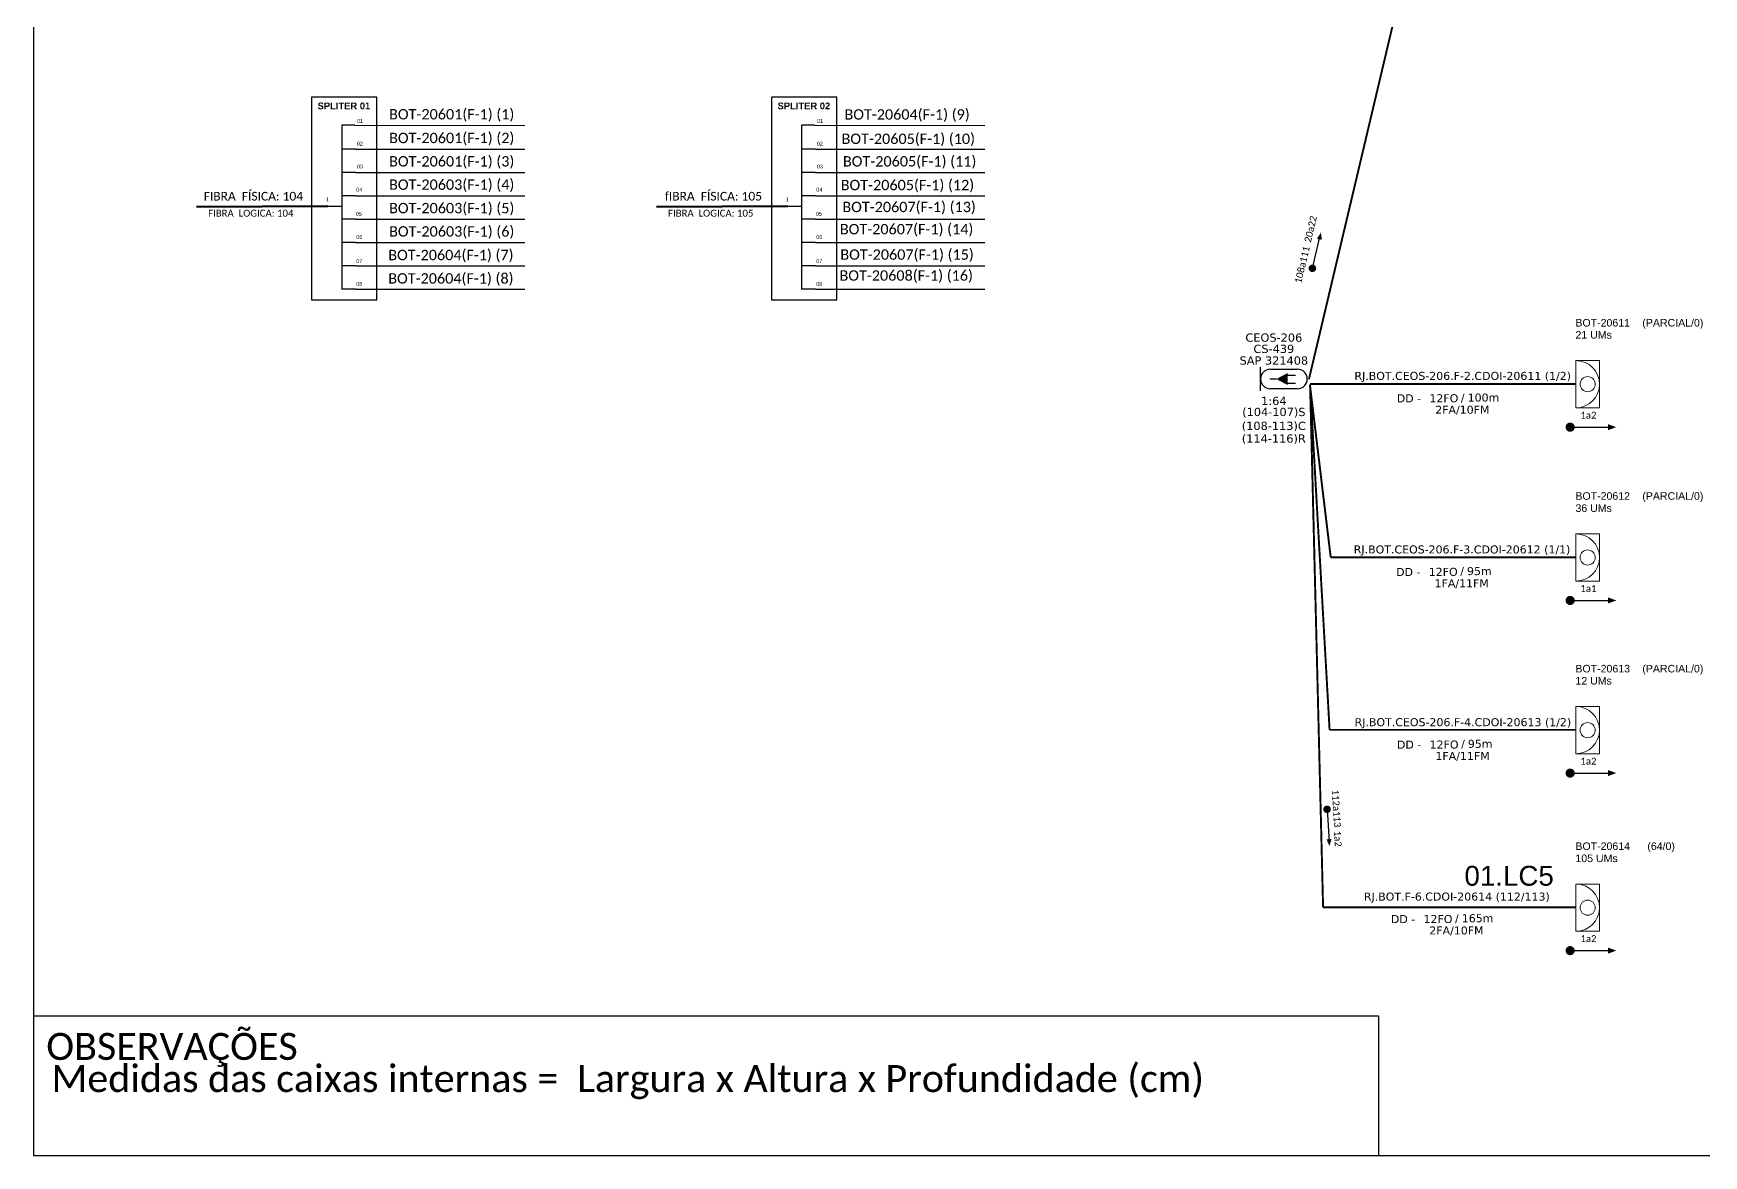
# Model space of a CAD drawing. Header units: inches. Extents: x 26733 to 28293, y 296242 to 297080.
# Drawn here: x 26733.4 to 27175.4, y 296244.8 to 296541.8 of the extents above; entities that cross this region are included whole.
import ezdxf
from ezdxf.enums import TextEntityAlignment as Align

# ---------------------------------------------------------------- set-up
doc = ezdxf.new("R2010")
doc.units = ezdxf.units.IN
doc.header["$MEASUREMENT"] = 0
doc.layers.get('0').update_dxf_attribs({"color": 252})
for name, color, linetype, lineweight in [("20.0-LEGENDA DOS CDO'S", 1, 'Continuous', 0), ('20.1-CDO_INTERIOR', 1, 'Continuous', 0), ('40.1-ETIQUETAS', 1, 'Continuous', 20)]:
    doc.layers.add(name, color=color, linetype=linetype, lineweight=lineweight)
for name, color, linetype in [('20.4-CEOS', 1, 'Continuous'), ('CAP a instalar', 1, 'Continuous'), ('SETA', 7, 'Continuous'), ('texto', 255, 'Continuous')]:
    doc.layers.add(name, color=color, linetype=linetype)
doc.styles.add('ARIAL', font='arial.ttf')
doc.styles.add('MtXpl_Calibri', font='calibri.ttf')
doc.styles.add('siredit', font='verdana.ttf')
doc.styles.get("Standard").update_dxf_attribs({"font": 'arial.ttf'})
doc.styles.add('WMF-Calibri0', font='calibri.ttf')
doc.linetypes.add('FENCELINE1', pattern='A,0.25,-0.1,[133,ltypeshp.shx,S=0.1,R=0,X=-0.1,Y=0],-0.1,1', length=1.45)

# ---------------------------------------------------------------- blocks, each defined once
blk = doc.blocks.new('CDOI_INT')
at = {"layer": '20.1-CDO_INTERIOR', "color": 0, "lineweight": 18}
blk.add_lwpolyline([(4.25, -4.25), (4.25, 4.25), (0, 4.25), (0, -4.25)], close=True, dxfattribs=at)
blk.add_circle((2.12, 0), 1.36, dxfattribs=at)
blk.add_arc((0, 0), 4.25, 270, 90, dxfattribs=at)
at = {"layer": "20.0-LEGENDA DOS CDO'S", "color": 0, "style": 'ARIAL'}
for tag, p in [('CDO_N', (-0.08, 10.38)), ('SURVEY', (-0.08, 8.2)), ('SPLITER_1', (21.18, 10.38)), ('SPLITER_2', (21.19, 8.68)), ('SAP', (-0.08, 6.23)), ('1:XX', (5.94, -2.22)), ('UMS', (5.94, -4.24))]:
    blk.add_attdef(tag, p, '', height=1.36, dxfattribs=at)
blk.add_attdef('FIBRAS_UTILIZADAS', text='', height=1.36, dxfattribs=at).set_placement((15.34, 10.38), align=Align.CENTER)
blk = doc.blocks.new('ETIQUETA_RS5F')
at = {"layer": '40.1-ETIQUETAS', "color": 0, "style": 'siredit'}
blk.add_text('/', height=1.5, dxfattribs=at).set_placement((1.55, -1.95), align=Align.MIDDLE_RIGHT)
for tag, p in [('ETIQUETA_R_PRIMARIA', (1.18, 4.1)), ('ETIQUETA_R_SECUNDARIA', (1.18, 2.1)), ('F_ATIVAS/F_MORTAS', (1.11, -4.24))]:
    blk.add_attdef(tag, text='', height=1.5, dxfattribs=at).set_placement(p, align=Align.MIDDLE_CENTER)
for tag, p in [('TIPO_CABO', (-6.62, -2.12)), ('CAP_CABO', (0.37, -2.09))]:
    blk.add_attdef(tag, text='', height=1.5, dxfattribs=at).set_placement(p, align=Align.MIDDLE_RIGHT)
blk.add_attdef('METROS', text='', height=1.5, dxfattribs=at).set_placement((2.11, -1.95), align=Align.MIDDLE_LEFT)
for tag, p in [('FUSÃO_1', (0.82, -8.39)), ('FUSÃO_2', (0.82, -10.6)), ('FUSÃO_3', (0.82, -12.93)), ('FUSÃO_4', (0.82, -15.14)), ('FUSÃO_5', (0.82, -17.16))]:
    blk.add_attdef(tag, text='', height=1.5, dxfattribs=at).set_placement(p, align=Align.CENTER)
blk = doc.blocks.new('CEOS_RP_CT_DRT')
at = {"layer": '20.4-CEOS', "color": 0}
for p, q in [((-4.54, 1.19), (-1.19, 1.19)), ((-1.19, -1.19), (-4.54, -1.19))]:
    blk.add_line(p, q, dxfattribs=at)
for points in [[(-5.73, -1.43), (-5.73, 1.44)], [(-3.79, 0), (-4.59, 0)], [(-2.47, 0.48), (-1.45, 0.48)], [(-2.47, -0.52), (-1.45, -0.52)]]:
    blk.add_lwpolyline(points, dxfattribs=at)
blk.add_lwpolyline([(-3.79, 0, 0, 1.47, 0), (-2.41, 0, 1.47, 1.47, 0)], format="xyseb", dxfattribs=at)
for centre, start, end in [((-4.54, 0), 90, 270), ((-1.19, 0), 270, 90)]:
    blk.add_arc(centre, 1.19, start, end, dxfattribs=at)
at = {"layer": '20.4-CEOS', "color": 7, "style": 'siredit'}
for tag, p in [('Nº_DA_CEOS', (-2.86, 5.6)), ('LOCAL', (-2.86, 4.24)), ('SAP', (-2.86, 2.78)), ('RACIO_SPLITAGEM', (-2.86, -1.88)), ('FIBRAS_SPLITTER', (-2.86, -3.58)), ('FIBRAS_TOP_C', (-2.86, -5.08)), ('RESERVA_FINAIS', (-2.86, -6.39))]:
    blk.add_attdef(tag, text='', height=1.01, dxfattribs=at).set_placement(p, align=Align.TOP_CENTER)

msp = doc.modelspace()

# ---------------------------------------------------------------- linework, layer by layer
at = {"color": 7, "linetype": 'Continuous'}
for p, q in [((26815, 296517.43), (26815, 296474)), ((26818.52, 296517.43), (26815, 296517.43)), ((26936.72, 296517.43), (26936.72, 296474)), ((26940.24, 296517.43), (26936.72, 296517.43)), ((26818.7, 296511.15), (26815.18, 296511.15)), ((26940.41, 296511.15), (26936.9, 296511.15)), ((26818.7, 296504.95), (26815.18, 296504.95)), ((26940.41, 296504.95), (26936.9, 296504.95)), ((26818.7, 296498.73), (26815.18, 296498.73)), ((26940.41, 296498.73), (26936.9, 296498.73)), ((26811.35, 296496), (26814.99, 296496)), ((26933.07, 296496), (26936.7, 296496)), ((26818.7, 296492.57), (26815.18, 296492.57)), ((26940.41, 296492.57), (26936.9, 296492.57)), ((26818.7, 296486.4), (26815.18, 296486.4)), ((26940.41, 296486.4), (26936.9, 296486.4)), ((26818.7, 296480.21), (26815.18, 296480.21)), ((26940.41, 296480.21), (26936.9, 296480.21)), ((26818.7, 296474.04), (26815.18, 296474.04)), ((26940.41, 296474.04), (26936.9, 296474.04))]:
    msp.add_line(p, q, dxfattribs=at)
at = {"color": 10, "linetype": 'Continuous'}
for p, q in [((26818.52, 296517.43), (26863.46, 296517.42)), ((26940.24, 296517.43), (26985.18, 296517.42)), ((26818.7, 296511.15), (26863.46, 296511.13)), ((26940.41, 296511.15), (26985.18, 296511.13)), ((26818.7, 296504.97), (26863.46, 296504.95)), ((26940.41, 296504.97), (26985.18, 296504.95)), ((26818.7, 296498.75), (26863.46, 296498.73)), ((26940.41, 296498.75), (26985.18, 296498.73)), ((26818.7, 296492.58), (26863.46, 296492.57)), ((26940.41, 296492.58), (26985.18, 296492.57)), ((26818.7, 296486.42), (26863.46, 296486.4)), ((26940.41, 296486.42), (26985.18, 296486.4)), ((26818.7, 296480.23), (26863.46, 296480.21)), ((26940.41, 296480.23), (26985.18, 296480.21)), ((26818.69, 296474.04), (26863.46, 296474.02)), ((26940.41, 296474.04), (26985.18, 296474.02))]:
    msp.add_line(p, q, dxfattribs=at)
at = {"color": 1, "linetype": 'Continuous', "lineweight": 60}
for p, q in [((26811.35, 296496), (26776.57, 296495.89)), ((26933.07, 296496), (26898.28, 296495.89))]:
    msp.add_line(p, q, dxfattribs=at)
at = {"color": 0}
for points in [[(26733.43, 296244.75), (27571.99, 296244.75), (27571.99, 296838.75), (26733.43, 296838.75), (26733.43, 296244.75)], [(26733.43, 296281.74), (27089.37, 296281.74)]]:
    msp.add_lwpolyline(points, dxfattribs=at)
at = {"color": 7}
for points in [[(26807.03, 296471.22), (26824.31, 296471.22), (26824.31, 296524.87), (26807.03, 296524.87)], [(26928.75, 296471.22), (26946.03, 296471.22), (26946.03, 296524.87), (26928.75, 296524.87)]]:
    msp.add_lwpolyline(points, close=True, dxfattribs=at)
for points, const_width in [([(27071.75, 296479.09, 1), (27071.99, 296480.06, 1)], 1), ([(27139.47, 296437.53, 1), (27140.68, 296437.53, 1)], 1.21), ([(27139.47, 296391.68, 1), (27140.68, 296391.68, 1)], 1.21), ([(27139.47, 296345.98, 1), (27140.68, 296345.98, 1)], 1.21), ([(27075.72, 296336.9, 1), (27075.78, 296335.9, 1)], 1), ([(27139.47, 296299, 1), (27140.68, 296299, 1)], 1.21)]:
    msp.add_lwpolyline(points, format="xyb", close=True, dxfattribs=dict(const_width=const_width))
at = {"color": 0, "linetype": 'Continuous'}
msp.add_lwpolyline([(27089.37, 296281.74), (27089.37, 296244.75)], dxfattribs=at)
at = {"layer": 'CAP a instalar', "color": 0, "linetype": 'FENCELINE1', "ltscale": 7, "const_width": 0.513}
for points in [[(27070.95, 296450.21), (27151.79, 296791.88)], [(27071.27, 296448.61), (27074.7, 296310.47)], [(27074.7, 296310.47), (27141.67, 296310.45)]]:
    msp.add_lwpolyline(points, dxfattribs=at)
at = {"layer": 'CAP a instalar', "color": 8, "linetype": 'FENCELINE1', "ltscale": 7, "const_width": 0.513}
for points in [[(27071.2, 296448.83), (27076.71, 296403.12)], [(27071.26, 296448.35), (27076.42, 296357.43)], [(27071.27, 296448.98), (27141.67, 296448.98)], [(27076.71, 296403.12), (27141.67, 296403.12)], [(27076.42, 296357.43), (27141.67, 296357.43)]]:
    msp.add_lwpolyline(points, dxfattribs=at)
at = {"layer": 'SETA'}
for points in [[(27071.87, 296479.57), (27073.88, 296487.93)], [(27140.5, 296437.52), (27150.9, 296437.52)], [(27140.5, 296391.67), (27150.9, 296391.67)], [(27140.5, 296345.97), (27150.9, 296345.97)], [(27075.75, 296336.4), (27076.29, 296327.82)], [(27140.5, 296298.99), (27150.9, 296298.99)]]:
    msp.add_lwpolyline(points, dxfattribs=at)
for points in [[(27073.06, 296487.42), (27074.14, 296489.04), (27074.36, 296487.11)], [(27150.07, 296438.34), (27152.29, 296437.54), (27150.07, 296436.73)], [(27150.07, 296392.49), (27152.29, 296391.68), (27150.07, 296390.88)], [(27150.07, 296346.8), (27152.29, 296345.99), (27150.07, 296345.18)], [(27076.93, 296328.55), (27076.38, 296326.68), (27075.6, 296328.47)], [(27150.07, 296299.81), (27152.29, 296299), (27150.07, 296298.2)]]:
    msp.add_solid(points, dxfattribs=at)

# ---------------------------------------------------------------- block references
at = {"layer": '20.4-CEOS', "color": 0}
ref = msp.add_blockref('CEOS_RP_CT_DRT', (27070.52, 296450.28), dxfattribs=dict(at, xscale=2.161665797233582, yscale=2.161665797233582, zscale=2.161665797233582))
ref.add_attrib('Nº_DA_CEOS', 'CEOS-206', dxfattribs={"color": 7, "height": 2.183, "style": 'siredit'}).set_placement((27061.67, 296462.34), align=Align.TOP_CENTER)
ref.add_attrib('LOCAL', 'CS-439', dxfattribs={"color": 7, "height": 2.183, "style": 'siredit'}).set_placement((27061.67, 296459.36), align=Align.TOP_CENTER)
ref.add_attrib('SAP', 'SAP 321408', dxfattribs={"color": 7, "height": 2.183, "style": 'siredit'}).set_placement((27061.67, 296456.27), align=Align.TOP_CENTER)
ref.add_attrib('RACIO_SPLITAGEM', '1:64', dxfattribs={"color": 7, "height": 2.183, "style": 'siredit'}).set_placement((27061.67, 296445.58), align=Align.TOP_CENTER)
ref.add_attrib('FIBRAS_SPLITTER', '(104-107)S', dxfattribs={"color": 7, "height": 2.183, "style": 'siredit'}).set_placement((27061.67, 296442.66), align=Align.TOP_CENTER)
ref.add_attrib('FIBRAS_TOP_C', '(108-113)C', dxfattribs={"color": 7, "height": 2.183, "style": 'siredit'}).set_placement((27061.65, 296438.98), align=Align.TOP_CENTER)
ref.add_attrib('RESERVA_FINAIS', '(114-116)R', dxfattribs={"color": 7, "height": 2.183, "style": 'siredit'}).set_placement((27061.65, 296435.62), align=Align.TOP_CENTER)
at = {"layer": 'CAP a instalar', "color": 8, "linetype": 'FENCELINE1', "ltscale": 7}
ref = msp.add_blockref('CDOI_INT', (27141.59, 296448.91), dxfattribs=dict(at, xscale=1.470653668531895, yscale=1.470653668531895, zscale=1.470653668531895))
ref.add_attrib('CDO_N', 'BOT-20611', (27141.47, 296464.17), dxfattribs={"layer": "20.0-LEGENDA DOS CDO'S", "color": 0, "height": 2, "style": 'ARIAL'})
ref.add_attrib('FIBRAS_UTILIZADAS', '        (PARCIAL/0)', dxfattribs={"layer": "20.0-LEGENDA DOS CDO'S", "color": 0, "height": 2.0005, "style": 'ARIAL'}).set_placement((27164.15, 296464.17), align=Align.CENTER)
ref.add_attrib('SURVEY', '21 UMs', (27141.48, 296460.97), dxfattribs={"layer": "20.0-LEGENDA DOS CDO'S", "color": 0, "height": 2, "style": 'ARIAL'})
ref = msp.add_blockref('ETIQUETA_RS5F', (27109.97, 296448.14), dxfattribs=dict(at, xscale=1.411343981848631, yscale=1.411343981848631, zscale=1.411343981848631))
ref.add_attrib('ETIQUETA_R_SECUNDARIA', 'RJ.BOT.CEOS-206.F-2.CDOI-20611 (1/2)', dxfattribs={"layer": '40.1-ETIQUETAS', "color": 0, "height": 2.117, "style": 'siredit'}).set_placement((27111.64, 296451.11), align=Align.MIDDLE_CENTER)
ref.add_attrib('TIPO_CABO', 'DD -', dxfattribs={"layer": '40.1-ETIQUETAS', "color": 0, "height": 2.117, "style": 'siredit'}).set_placement((27100.64, 296445.16), align=Align.MIDDLE_RIGHT)
ref.add_attrib('CAP_CABO', '12FO', dxfattribs={"layer": '40.1-ETIQUETAS', "color": 0, "height": 2.117, "style": 'siredit'}).set_placement((27110.49, 296445.19), align=Align.MIDDLE_RIGHT)
ref.add_attrib('METROS', '100m', dxfattribs={"layer": '40.1-ETIQUETAS', "color": 0, "height": 2.117, "style": 'siredit'}).set_placement((27112.95, 296445.38), align=Align.MIDDLE_LEFT)
ref.add_attrib('F_ATIVAS/F_MORTAS', '2FA/10FM', dxfattribs={"layer": '40.1-ETIQUETAS', "color": 0, "height": 2.117, "style": 'siredit'}).set_placement((27111.54, 296442.15), align=Align.MIDDLE_CENTER)
ref = msp.add_blockref('CDOI_INT', (27141.59, 296403.05), dxfattribs=dict(at, xscale=1.470653668531895, yscale=1.470653668531895, zscale=1.470653668531895))
ref.add_attrib('CDO_N', 'BOT-20612', (27141.47, 296418.32), dxfattribs={"layer": "20.0-LEGENDA DOS CDO'S", "color": 0, "height": 2, "style": 'ARIAL'})
ref.add_attrib('FIBRAS_UTILIZADAS', '        (PARCIAL/0)', dxfattribs={"layer": "20.0-LEGENDA DOS CDO'S", "color": 0, "height": 2.0005, "style": 'ARIAL'}).set_placement((27164.15, 296418.32), align=Align.CENTER)
ref.add_attrib('SURVEY', '36 UMs', (27141.48, 296415.11), dxfattribs={"layer": "20.0-LEGENDA DOS CDO'S", "color": 0, "height": 2, "style": 'ARIAL'})
ref = msp.add_blockref('ETIQUETA_RS5F', (27109.8, 296402.21), dxfattribs=dict(at, xscale=1.411343981848631, yscale=1.411343981848631, zscale=1.411343981848631))
ref.add_attrib('ETIQUETA_R_SECUNDARIA', 'RJ.BOT.CEOS-206.F-3.CDOI-20612 (1/1)', dxfattribs={"layer": '40.1-ETIQUETAS', "color": 0, "height": 2.117, "style": 'siredit'}).set_placement((27111.47, 296405.18), align=Align.MIDDLE_CENTER)
ref.add_attrib('TIPO_CABO', 'DD -', dxfattribs={"layer": '40.1-ETIQUETAS', "color": 0, "height": 2.117, "style": 'siredit'}).set_placement((27100.46, 296399.22), align=Align.MIDDLE_RIGHT)
ref.add_attrib('CAP_CABO', '12FO', dxfattribs={"layer": '40.1-ETIQUETAS', "color": 0, "height": 2.117, "style": 'siredit'}).set_placement((27110.31, 296399.25), align=Align.MIDDLE_RIGHT)
ref.add_attrib('METROS', '95m', dxfattribs={"layer": '40.1-ETIQUETAS', "color": 0, "height": 2.117, "style": 'siredit'}).set_placement((27112.78, 296399.45), align=Align.MIDDLE_LEFT)
ref.add_attrib('F_ATIVAS/F_MORTAS', '1FA/11FM', dxfattribs={"layer": '40.1-ETIQUETAS', "color": 0, "height": 2.117, "style": 'siredit'}).set_placement((27111.37, 296396.22), align=Align.MIDDLE_CENTER)
ref = msp.add_blockref('CDOI_INT', (27141.59, 296357.36), dxfattribs=dict(at, xscale=1.470653668531895, yscale=1.470653668531895, zscale=1.470653668531895))
ref.add_attrib('CDO_N', 'BOT-20613', (27141.47, 296372.63), dxfattribs={"layer": "20.0-LEGENDA DOS CDO'S", "color": 0, "height": 2, "style": 'ARIAL'})
ref.add_attrib('FIBRAS_UTILIZADAS', '        (PARCIAL/0)', dxfattribs={"layer": "20.0-LEGENDA DOS CDO'S", "color": 0, "height": 2.0005, "style": 'ARIAL'}).set_placement((27164.15, 296372.63), align=Align.CENTER)
ref.add_attrib('SURVEY', '12 UMs', (27141.48, 296369.42), dxfattribs={"layer": "20.0-LEGENDA DOS CDO'S", "color": 0, "height": 2, "style": 'ARIAL'})
ref = msp.add_blockref('ETIQUETA_RS5F', (27110.02, 296356.49), dxfattribs=dict(at, xscale=1.411343981848631, yscale=1.411343981848631, zscale=1.411343981848631))
ref.add_attrib('ETIQUETA_R_SECUNDARIA', 'RJ.BOT.CEOS-206.F-4.CDOI-20613 (1/2)', dxfattribs={"layer": '40.1-ETIQUETAS', "color": 0, "height": 2.117, "style": 'siredit'}).set_placement((27111.69, 296359.46), align=Align.MIDDLE_CENTER)
ref.add_attrib('TIPO_CABO', 'DD -', dxfattribs={"layer": '40.1-ETIQUETAS', "color": 0, "height": 2.117, "style": 'siredit'}).set_placement((27100.68, 296353.51), align=Align.MIDDLE_RIGHT)
ref.add_attrib('CAP_CABO', '12FO', dxfattribs={"layer": '40.1-ETIQUETAS', "color": 0, "height": 2.117, "style": 'siredit'}).set_placement((27110.54, 296353.54), align=Align.MIDDLE_RIGHT)
ref.add_attrib('METROS', '95m', dxfattribs={"layer": '40.1-ETIQUETAS', "color": 0, "height": 2.117, "style": 'siredit'}).set_placement((27113, 296353.74), align=Align.MIDDLE_LEFT)
ref.add_attrib('F_ATIVAS/F_MORTAS', '1FA/11FM', dxfattribs={"layer": '40.1-ETIQUETAS', "color": 0, "height": 2.117, "style": 'siredit'}).set_placement((27111.59, 296350.5), align=Align.MIDDLE_CENTER)
at = {"layer": 'CAP a instalar', "color": 0, "linetype": 'FENCELINE1', "ltscale": 7}
ref = msp.add_blockref('CDOI_INT', (27141.59, 296310.37), dxfattribs=dict(at, xscale=1.470653668531895, yscale=1.470653668531895, zscale=1.470653668531895))
ref.add_attrib('CDO_N', 'BOT-20614', (27141.47, 296325.64), dxfattribs={"layer": "20.0-LEGENDA DOS CDO'S", "color": 0, "height": 2, "style": 'ARIAL'})
ref.add_attrib('FIBRAS_UTILIZADAS', '(64/0)', dxfattribs={"layer": "20.0-LEGENDA DOS CDO'S", "color": 0, "height": 2, "style": 'ARIAL'}).set_placement((27164.15, 296325.64), align=Align.CENTER)
ref.add_attrib('SURVEY', '105 UMs', (27141.48, 296322.43), dxfattribs={"layer": "20.0-LEGENDA DOS CDO'S", "color": 0, "height": 2, "style": 'ARIAL'})
ref = msp.add_blockref('ETIQUETA_RS5F', (27108.41, 296310.33), dxfattribs=dict(at, xscale=1.411343981848631, yscale=1.411343981848631, zscale=1.411343981848631))
ref.add_attrib('ETIQUETA_R_SECUNDARIA', 'RJ.BOT.F-6.CDOI-20614 (112/113)', dxfattribs={"layer": '40.1-ETIQUETAS', "color": 0, "height": 2.117, "style": 'siredit'}).set_placement((27110.08, 296313.3), align=Align.MIDDLE_CENTER)
ref.add_attrib('TIPO_CABO', 'DD -', dxfattribs={"layer": '40.1-ETIQUETAS', "color": 0, "height": 2.117, "style": 'siredit'}).set_placement((27099.08, 296307.34), align=Align.MIDDLE_RIGHT)
ref.add_attrib('CAP_CABO', '12FO', dxfattribs={"layer": '40.1-ETIQUETAS', "color": 0, "height": 2.117, "style": 'siredit'}).set_placement((27108.93, 296307.37), align=Align.MIDDLE_RIGHT)
ref.add_attrib('METROS', '165m', dxfattribs={"layer": '40.1-ETIQUETAS', "color": 0, "height": 2.117, "style": 'siredit'}).set_placement((27111.39, 296307.57), align=Align.MIDDLE_LEFT)
ref.add_attrib('F_ATIVAS/F_MORTAS', '2FA/10FM', dxfattribs={"layer": '40.1-ETIQUETAS', "color": 0, "height": 2.117, "style": 'siredit'}).set_placement((27109.98, 296304.33), align=Align.MIDDLE_CENTER)

# ---------------------------------------------------------------- texts
at = {"color": 1, "style": 'MtXpl_Calibri'}
for s, p in [('BOT-20604(F-1) (9)', (26948.05, 296518.93)), ('BOT-20605(F-1) (10)', (26947.28, 296512.49)), ('BOT-20605(F-1) (11)', (26947.64, 296506.52)), ('BOT-20605(F-1) (12)', (26947.06, 296500.25)), ('BOT-20604(F-1) (7)', (26827.33, 296481.73)), ('BOT-20604(F-1) (8)', (26827.33, 296475.54))]:
    msp.add_text(s, height=2.7432, dxfattribs=at).set_placement(p)
at = {"color": 0, "style": 'WMF-Calibri0'}
msp.add_text('OBSERVAÇÕES', height=7.1308, dxfattribs=at).set_placement((26736.84, 296270.08))
at = {"attachment_point": 5}
for s, insert, char_height, width in [('{\\fArial|b1|i0|c0|p34;\\H1x;\\C10;SPLITER 01}', (26815.59, 296522.55), 1.7753, 17.28), ('\\pt9.00003;{\\fCalibri|b0|i0|c0|p34;\\C7;BOT-20601(F-1) (1)}', (26844.12, 296520.06), 2.7432, 40.9104), ('\\C10;\\fArial|b1|i0|c0|p34;\\H1x;SPLITER 02', (26937.31, 296522.55), 1.7753, 17.28), ('\\C7;\\fArial|b0|i0|;\\H1.0273588255048;01 ', (26819.86, 296518.57), 1.7753, 3.5602), ('\\pt9.00003;{\\fCalibri|b0|i0|c0|p34;\\C7;BOT-20601(F-1) (2)}', (26844.12, 296513.78), 2.7432, 40.9104), ('\\C7;\\fArial|b0|i0|;\\H1.0273588255048;01 ', (26941.58, 296518.57), 1.7753, 3.5602), ('\\C7;\\fArial|b0|i0|;\\H1.0273588255048;02 ', (26819.81, 296512.57), 1.7753, 3.7582), ('\\C7;\\fArial|b0|i0|;\\H1.0273588255048;02 ', (26941.53, 296512.57), 1.7753, 3.7582), ('\\C7;\\fArial|b0|i0|;\\H1.0273588255048;03 ', (26819.81, 296506.52), 1.7753, 3.456), ('\\pt9.00003;{\\fCalibri|b0|i0|c0|p34;\\C7;BOT-20601(F-1) (3)}', (26844.12, 296507.6), 2.7432, 40.9104), ('\\C7;\\fArial|b0|i0|;\\H1.0273588255048;03 ', (26941.53, 296506.52), 1.7753, 3.456), ('\\pt9;{\\fCalibri|b0|i0|c0|p34;\\C7;BOT-20603(F-1) (4)}', (26844.12, 296501.43), 2.7432, 40.9104), ('{\\fCalibri|b0|i0|c0|p34;\\C7;FIBRA  FÍSICA: 104}', (26791.64, 296498.65), 2.2859, 34.56), ('\\C7;\\fArial|b0|i0|;\\H1.0273588255048;1', (26811.19, 296497.83), 1.7753, 1.7584), ('\\C7;\\fArial|b0|i0|;\\H1.0273588255048;04 ', (26819.66, 296500.38), 1.7753, 3.7582), ('{\\fCalibri|b0|i0|c0|p34;\\C7;fIBRA  FÍSICA: 105}', (26913.36, 296498.65), 2.2859, 34.56), ('\\C7;\\fArial|b0|i0|;\\H1.0273588255048;1', (26932.9, 296497.83), 1.7753, 1.7584), ('\\C7;\\fArial|b0|i0|;\\H1.0273588255048;04 ', (26941.38, 296500.38), 1.7753, 3.7582), ('{\\fCalibri|b0|i0|c0|p34;\\C7;FIBRA  LOGICA: 104}', (26790.95, 296494.16), 1.8289, 34.56), ('\\C7;\\fArial|b0|i0|;\\H1.0273588255048;05 ', (26819.53, 296493.97), 1.7753, 4.6222), ('\\pt9;{\\fCalibri|b0|i0|c0|p34;\\C7;BOT-20603(F-1) (5)}', (26844.12, 296495.22), 2.7432, 40.9104), ('{\\fCalibri|b0|i0|c0|p34;\\C7;FIBRA  LOGICA: 105}', (26912.66, 296494.16), 1.8289, 34.56), ('\\C7;\\fArial|b0|i0|;\\H1.0273588255048;05 ', (26941.25, 296493.97), 1.7753, 4.6222), ('\\pt9;{\\fCalibri|b0|i0|c0|p34;\\C7;BOT-20607(F-1) (13)}', (26965.15, 296495.52), 2.7432, 40.9104), ('\\pt9;{\\fCalibri|b0|i0|c0|p34;\\C7;BOT-20603(F-1) (6)}', (26844.12, 296489.05), 2.7432, 40.9104), ('\\pt9;{\\fCalibri|b0|i0|c0|p34;\\C7;BOT-20607(F-1) (14)}', (26964.49, 296489.65), 2.7432, 40.9104), ('\\C7;\\fArial|b0|i0|;\\H1.0273588255048;06 ', (26819.66, 296487.83), 1.7753, 3.7582), ('\\C7;\\fArial|b0|i0|;\\H1.0273588255048;06 ', (26941.38, 296487.83), 1.7753, 3.7582), ('\\pt9;{\\fCalibri|b0|i0|c0|p34;\\C7;BOT-20607(F-1) (15)}', (26964.61, 296482.92), 2.7432, 40.9104), ('\\C7;\\fArial|b0|i0|;\\H1.0273588255048;07 ', (26819.66, 296481.47), 1.7753, 3.7582), ('\\C7;\\fArial|b0|i0|;\\H1.0273588255048;07 ', (26941.38, 296481.47), 1.7753, 3.7582), ('\\C7;\\fArial|b0|i0|;\\H1.0273588255048;08 ', (26819.66, 296475.42), 1.7753, 3.7582), ('\\C7;\\fArial|b0|i0|;\\H1.0273588255048;08 ', (26941.38, 296475.42), 1.7753, 3.7582), ('\\pt9;{\\fCalibri|b0|i0|c0|p34;\\C7;BOT-20608(F-1) (16)}', (26964.39, 296477.38), 2.7432, 40.9104), ('{\\fCalibri|b0|i0|c0|p34;\\C7;1a2}', (27144.92, 296440.7), 1.815, 30.6841), ('{\\fCalibri|b0|i0|c0|p34;\\C7;1a1}', (27144.92, 296394.85), 1.815, 30.6841), ('{\\fCalibri|b0|i0|c0|p34;\\C7;1a2}', (27144.92, 296349.15), 1.815, 30.6841), ('{\\fCalibri|b0|i0|c0|p34;\\C7;1a2}', (27144.92, 296302.17), 1.815, 30.6841)]:
    msp.add_mtext(s, dxfattribs=dict(at, insert=insert, char_height=char_height, width=width))
at = {"char_height": 1.82, "width": 25.3588, "attachment_point": 5}
for s, insert, rotation in [('{\\fCalibri|b0|i0|c0|p34;\\C7;20a22}', (27071.4, 296489.96), 76.4661), ('{\\fCalibri|b0|i0|c0|p34;\\C7;108a111}', (27069.18, 296480.51), 76.4661), ('{\\fCalibri|b0|i0|c0|p34;\\C7;112a113}', (27078.23, 296336.62), 273.6303), ('{\\fCalibri|b0|i0|c0|p34;\\C7;1a2}', (27078.59, 296328.61), 273.6303)]:
    msp.add_mtext(s, dxfattribs=dict(at, insert=insert, rotation=rotation))
at = {"color": 0, "insert": (26738.2, 296268.7), "char_height": 7.1308, "width": 658.8434, "attachment_point": 1, "style": 'WMF-Calibri0'}
msp.add_mtext('Medidas das caixas internas =  Largura x Altura x Profundidade (cm)', dxfattribs=at)
at = {"layer": 'texto', "color": 3, "insert": (27123.93, 296318.77), "char_height": 5.25, "width": 31.2825, "attachment_point": 5}
msp.add_mtext('01.LC5', dxfattribs=at)

doc.saveas('drawing.dxf')
